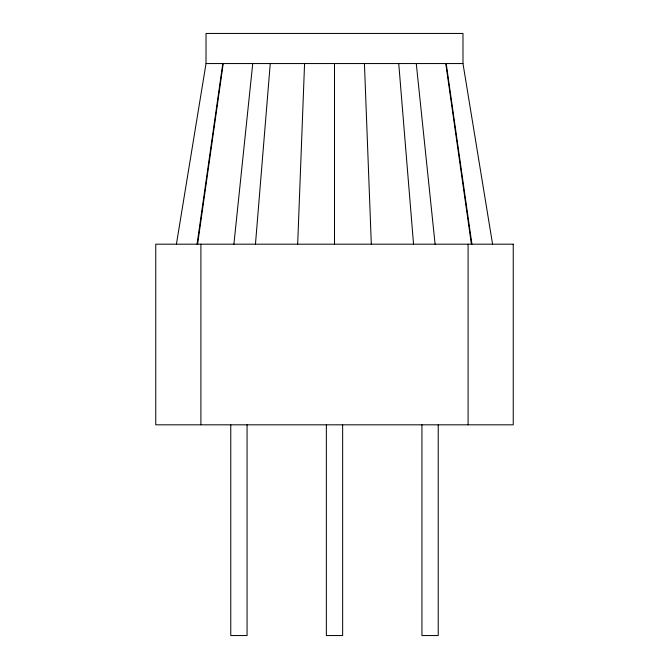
<?xml version="1.0" encoding="UTF-8"?>
<svg xmlns="http://www.w3.org/2000/svg" width="669" height="669" viewBox="0 0 669 669"><rect width="100%" height="100%" fill="white"/><g stroke="black" fill="none" stroke-linecap="round" stroke-linejoin="round"><path stroke-width="1" d="M297.68 244.185L304.571 63.555M255.458 244.185L270.259 63.555M233.899 244.185L252.731 63.555M197.598 244.185L223.229 63.555M197.071 244.185L222.802 63.555M176.415 244.185L206.019 63.555L206.019 33.45L462.981 33.45L462.981 63.555L492.585 244.185M206.019 63.555L462.981 63.555M446.198 63.555L471.929 244.185M445.771 63.555L471.402 244.185M416.269 63.555L435.101 244.185M398.741 63.555L413.542 244.185M364.429 63.555L371.32 244.185M468.091 244.185L468.091 424.815M438.228 424.815L438.228 635.55L421.938 635.55L421.938 424.815M342.645 424.815L342.645 635.55L326.355 635.55L326.355 424.815M334.5 63.555L334.5 244.185M247.062 424.815L247.062 635.55L230.772 635.55L230.772 424.815M200.909 244.185L200.909 424.815M513.248 244.185L155.752 244.185L155.752 424.815L513.248 424.815L513.248 244.185"/></g></svg>
